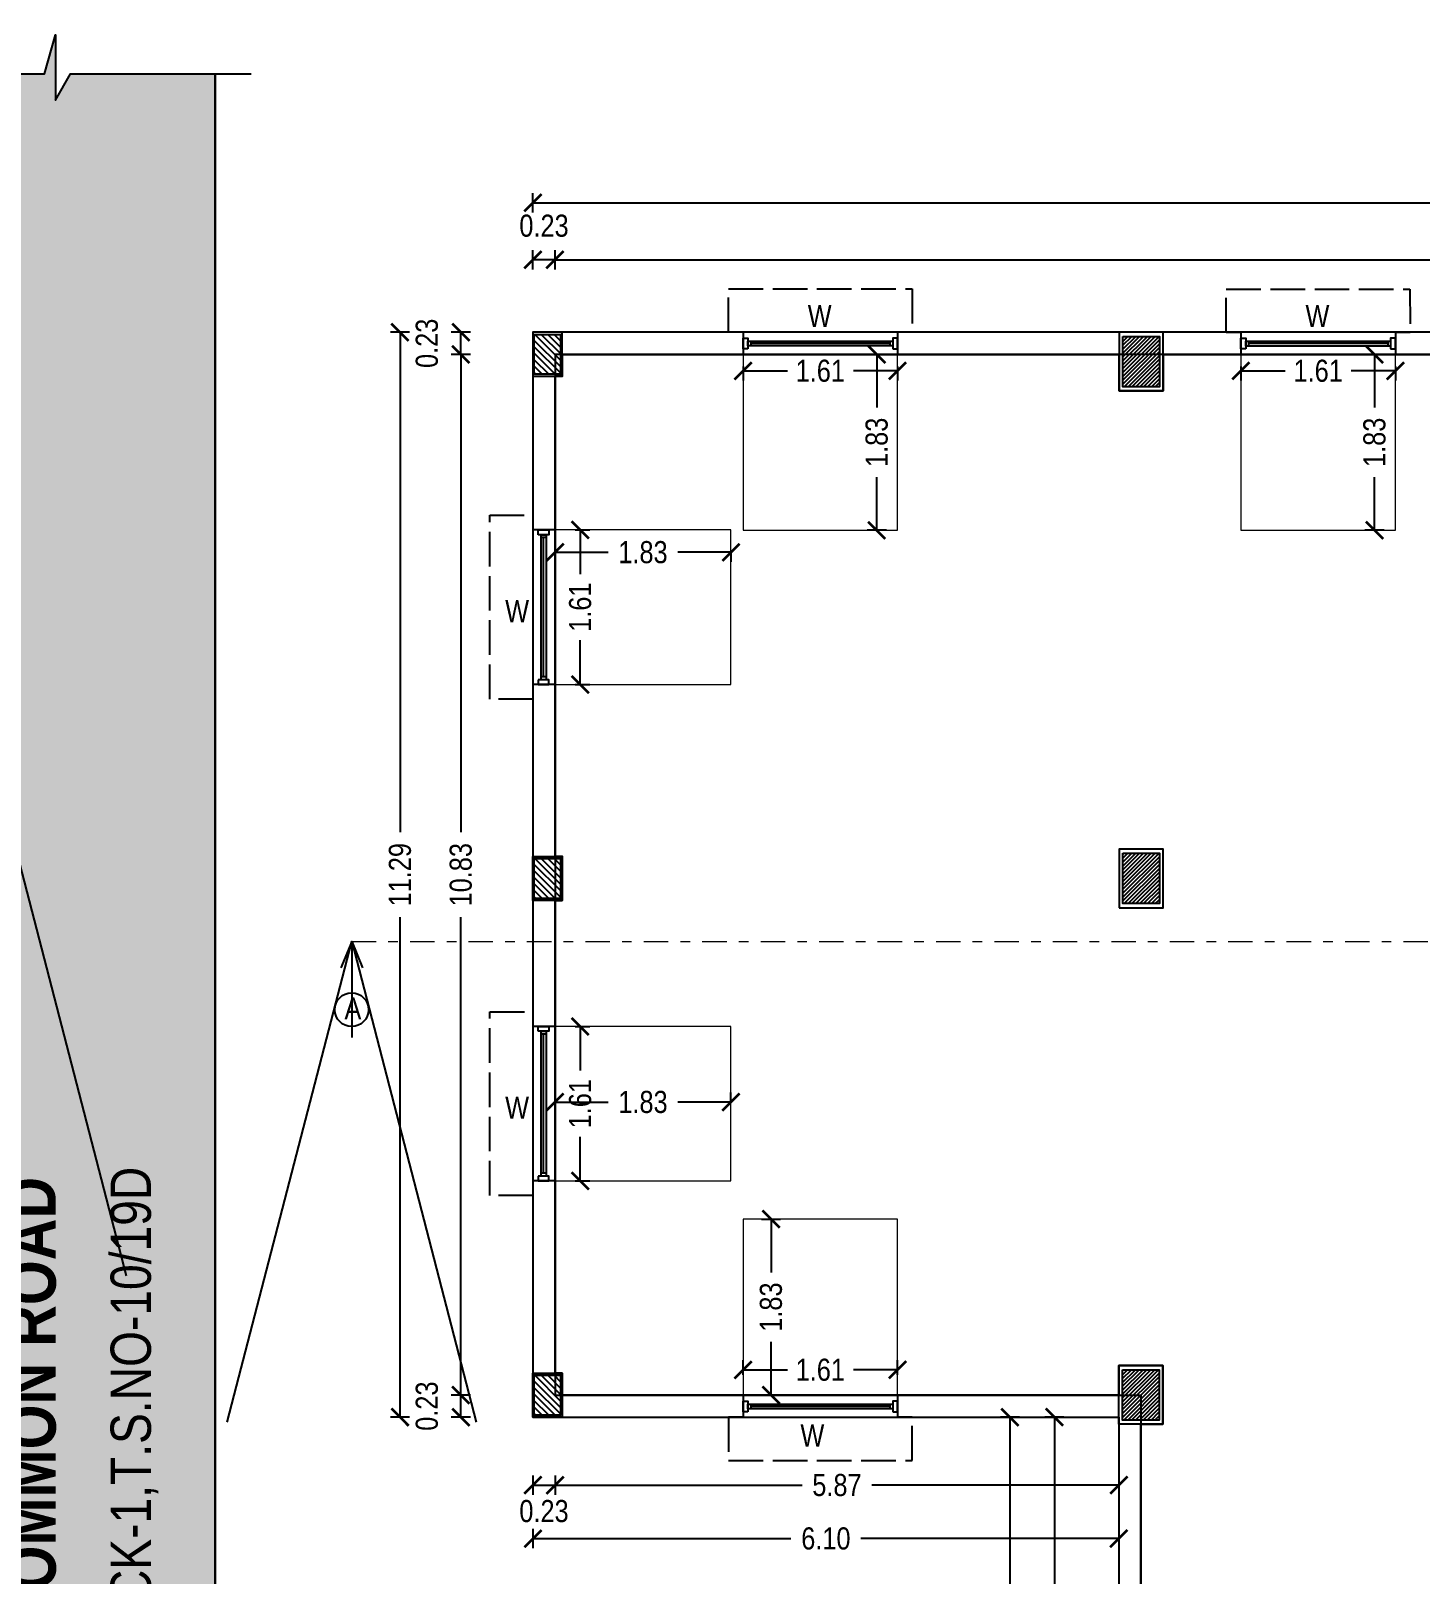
# Model space of a CAD drawing. Header units: metres. Extents: x 144 to 1259, y -1474 to -210.
# Drawn here: x 1160.82 to 1175.28, y -1171.69 to -1155.64 of the extents above; entities that cross this region are included whole.
import ezdxf

# ---------------------------------------------------------------- set-up
doc = ezdxf.new("R2010")
doc.units = ezdxf.units.M
doc.linetypes.add('ACAD_ISO02W100', pattern=[15, 12, -3])
doc.linetypes.add('DASHDOT', pattern=[25.4, 12.7, -6.35, 0, -6.35])
for name, color, linetype in [('BLK_1_FLR_1_AC_ROOM', 2, 'Continuous'), ('BLK_1_FLR_1_BLT_UP_AREA', 1, 'Continuous'), ('BLK_1_FLR_1_CARPET_AREA', 10, 'Continuous')]:
    doc.layers.add(name, color=color, linetype=linetype)
for name, color, linetype, lineweight in [('BLK_1_FLR_1_ACROOM_1_LIGHT_VENTILATION_10', 232, 'Continuous', 0), ('BLK_1_FLR_1_ACROOM_1_LIGHT_VENTILATION_6', 232, 'Continuous', 0), ('BLK_1_FLR_1_ACROOM_1_LIGHT_VENTILATION_7', 232, 'Continuous', 0), ('BLK_1_FLR_1_ACROOM_1_LIGHT_VENTILATION_8', 232, 'Continuous', 0), ('BLK_1_FLR_1_ACROOM_1_LIGHT_VENTILATION_9', 232, 'Continuous', 0)]:
    doc.layers.add(name, color=color, linetype=linetype, lineweight=lineweight)
doc.styles.add('R1', font='swisscb.ttf')
doc.styles.add('STYLE1', font='swissck.ttf', dxfattribs={"height": 0.23})
doc.dimstyles.get("Standard").update_dxf_attribs({"dimtxt": 0.23, "dimasz": 0.18, "dimexe": 0.1, "dimexo": 0, "dimgap": 0.09, "dimtad": 0, "dimzin": 0, "dimdsep": 46, "dimtxsty": 'STYLE1', "dimblk": 'ARCHTICK', "dimcen": 0.09, "dimadec": 0, "dimazin": 0, "dimtfac": 1, "dimtofl": 0, "dimtmove": 2, "dimatfit": 3, "dimfxl": 0, "dimtolj": 1, "dimtzin": 0, "dimarcsym": 0})

# ---------------------------------------------------------------- blocks, each defined once
blk = doc.blocks.new('_ArchTick')
at = {"color": 0, "const_width": 0.15}
blk.add_lwpolyline([(-0.5, -0.5), (0.5, 0.5)], dxfattribs=at)
blk = doc.blocks.new('*D147')
at = {"color": 0, "lineweight": -2}
for p, q in [((1165.397, -1169.83), (1165.197, -1169.83)), ((1165.297, -1170.06), (1165.297, -1169.83)), ((1165.397, -1170.06), (1165.197, -1170.06))]:
    blk.add_line(p, q, dxfattribs=at)
at = {"layer": 'Defpoints', "color": 0}
for p in [(1165.297, -1169.83), (1166.473, -1169.83), (1166.243, -1170.06)]:
    blk.add_point(p, dxfattribs=at)
at = {"color": 0, "lineweight": -2, "xscale": 0.18, "yscale": 0.18, "zscale": 0.18}
for p, rotation in [((1165.297, -1169.83), 90), ((1165.297, -1170.06), 270)]:
    blk.add_blockref('_ArchTick', p, dxfattribs=dict(at, rotation=rotation))
at = {"color": 0, "insert": (1164.944, -1169.945), "char_height": 0.23, "attachment_point": 5, "rotation": 90, "style": 'STYLE1'}
blk.add_mtext('\\A1;0.23', dxfattribs=at)
blk = doc.blocks.new('*D148')
at = {"color": 0, "lineweight": -2}
for p, q in [((1165.397, -1159.004), (1165.197, -1159.004)), ((1165.297, -1159.004), (1165.297, -1163.974)), ((1165.297, -1169.83), (1165.297, -1164.86)), ((1165.397, -1169.83), (1165.197, -1169.83))]:
    blk.add_line(p, q, dxfattribs=at)
at = {"layer": 'Defpoints', "color": 0}
for p in [(1165.297, -1159.004), (1166.473, -1159.004), (1166.473, -1169.83)]:
    blk.add_point(p, dxfattribs=at)
at = {"color": 0, "lineweight": -2, "xscale": 0.18, "yscale": 0.18, "zscale": 0.18}
for p, rotation in [((1165.297, -1159.004), 90), ((1165.297, -1169.83), 270)]:
    blk.add_blockref('_ArchTick', p, dxfattribs=dict(at, rotation=rotation))
at = {"color": 0, "insert": (1165.297, -1164.417), "char_height": 0.23, "attachment_point": 5, "rotation": 90, "style": 'STYLE1'}
blk.add_mtext('\\A1;10.83', dxfattribs=at)
blk = doc.blocks.new('*D149')
at = {"color": 0, "lineweight": -2}
for p, q in [((1165.397, -1158.774), (1165.197, -1158.774)), ((1165.297, -1159.004), (1165.297, -1158.774)), ((1165.397, -1159.004), (1165.197, -1159.004))]:
    blk.add_line(p, q, dxfattribs=at)
at = {"layer": 'Defpoints', "color": 0}
for p in [(1165.297, -1158.774), (1166.243, -1158.774), (1166.473, -1159.004)]:
    blk.add_point(p, dxfattribs=at)
at = {"color": 0, "lineweight": -2, "xscale": 0.18, "yscale": 0.18, "zscale": 0.18}
for p, rotation in [((1165.297, -1158.774), 90), ((1165.297, -1159.004), 270)]:
    blk.add_blockref('_ArchTick', p, dxfattribs=dict(at, rotation=rotation))
at = {"color": 0, "insert": (1164.944, -1158.889), "char_height": 0.23, "attachment_point": 5, "rotation": 90, "style": 'STYLE1'}
blk.add_mtext('\\A1;0.23', dxfattribs=at)
blk = doc.blocks.new('*D150')
at = {"color": 0, "lineweight": -2}
for p, q in [((1166.047, -1170.667), (1166.047, -1170.867)), ((1166.047, -1170.767), (1166.277, -1170.767)), ((1166.277, -1170.667), (1166.277, -1170.867))]:
    blk.add_line(p, q, dxfattribs=at)
at = {"layer": 'Defpoints', "color": 0}
for p in [(1166.277, -1170.096), (1166.047, -1170.326), (1166.277, -1170.767)]:
    blk.add_point(p, dxfattribs=at)
at = {"color": 0, "lineweight": -2, "xscale": 0.18, "yscale": 0.18, "zscale": 0.18, "rotation": 180}
blk.add_blockref('_ArchTick', (1166.047, -1170.767), dxfattribs=at)
at = {"color": 0, "lineweight": -2, "xscale": 0.18, "yscale": 0.18, "zscale": 0.18}
blk.add_blockref('_ArchTick', (1166.277, -1170.767), dxfattribs=at)
at = {"color": 0, "insert": (1166.162, -1171.038), "char_height": 0.23, "attachment_point": 5, "style": 'STYLE1'}
blk.add_mtext('\\A1;0.23', dxfattribs=at)
blk = doc.blocks.new('*D151')
at = {"color": 0, "lineweight": -2}
for p, q in [((1166.277, -1170.667), (1166.277, -1170.867)), ((1166.277, -1170.767), (1168.848, -1170.767)), ((1172.143, -1170.767), (1169.572, -1170.767)), ((1172.143, -1170.667), (1172.143, -1170.867))]:
    blk.add_line(p, q, dxfattribs=at)
at = {"layer": 'Defpoints', "color": 0}
for p in [(1166.277, -1170.096), (1172.143, -1170.326), (1172.143, -1170.767)]:
    blk.add_point(p, dxfattribs=at)
at = {"color": 0, "lineweight": -2, "xscale": 0.18, "yscale": 0.18, "zscale": 0.18, "rotation": 180}
blk.add_blockref('_ArchTick', (1166.277, -1170.767), dxfattribs=at)
at = {"color": 0, "lineweight": -2, "xscale": 0.18, "yscale": 0.18, "zscale": 0.18}
blk.add_blockref('_ArchTick', (1172.143, -1170.767), dxfattribs=at)
at = {"color": 0, "insert": (1169.21, -1170.767), "char_height": 0.23, "attachment_point": 5, "style": 'STYLE1'}
blk.add_mtext('\\A1;5.87', dxfattribs=at)
blk = doc.blocks.new('*D152')
at = {"color": 0, "lineweight": -2}
for p, q in [((1166.047, -1171.223), (1166.047, -1171.423)), ((1172.143, -1171.223), (1172.143, -1171.423)), ((1166.047, -1171.323), (1168.731, -1171.323)), ((1172.143, -1171.323), (1169.46, -1171.323))]:
    blk.add_line(p, q, dxfattribs=at)
at = {"layer": 'Defpoints', "color": 0}
for p in [(1166.047, -1170.326), (1172.143, -1170.326), (1172.143, -1171.323)]:
    blk.add_point(p, dxfattribs=at)
at = {"color": 0, "lineweight": -2, "xscale": 0.18, "yscale": 0.18, "zscale": 0.18, "rotation": 180}
blk.add_blockref('_ArchTick', (1166.047, -1171.323), dxfattribs=at)
at = {"color": 0, "lineweight": -2, "xscale": 0.18, "yscale": 0.18, "zscale": 0.18}
blk.add_blockref('_ArchTick', (1172.143, -1171.323), dxfattribs=at)
at = {"color": 0, "insert": (1169.095, -1171.323), "char_height": 0.23, "attachment_point": 5, "style": 'STYLE1'}
blk.add_mtext('\\A1;6.10', dxfattribs=at)
blk = doc.blocks.new('*D168')
at = {"color": 0, "lineweight": -2}
for p, q in [((1166.047, -1158.12), (1166.047, -1157.92)), ((1166.277, -1158.12), (1166.277, -1157.92)), ((1166.277, -1158.02), (1166.047, -1158.02))]:
    blk.add_line(p, q, dxfattribs=at)
at = {"layer": 'Defpoints', "color": 0}
for p in [(1166.047, -1158.02), (1166.047, -1158.774), (1166.277, -1159.004)]:
    blk.add_point(p, dxfattribs=at)
at = {"color": 0, "lineweight": -2, "xscale": 0.18, "yscale": 0.18, "zscale": 0.18, "rotation": 180}
blk.add_blockref('_ArchTick', (1166.047, -1158.02), dxfattribs=at)
at = {"color": 0, "lineweight": -2, "xscale": 0.18, "yscale": 0.18, "zscale": 0.18}
blk.add_blockref('_ArchTick', (1166.277, -1158.02), dxfattribs=at)
at = {"color": 0, "insert": (1166.162, -1157.667), "char_height": 0.23, "attachment_point": 5, "style": 'STYLE1'}
blk.add_mtext('\\A1;0.23', dxfattribs=at)
blk = doc.blocks.new('*D174')
at = {"color": 0, "lineweight": -2}
for p, q in [((1171.572, -1170.06), (1171.372, -1170.06)), ((1171.472, -1170.06), (1171.472, -1175.634)), ((1171.472, -1182.094), (1171.472, -1176.52)), ((1171.572, -1182.094), (1171.372, -1182.094))]:
    blk.add_line(p, q, dxfattribs=at)
at = {"layer": 'Defpoints', "color": 0}
for p in [(1171.472, -1170.06), (1172.62, -1170.06), (1172.609, -1182.094)]:
    blk.add_point(p, dxfattribs=at)
at = {"color": 0, "lineweight": -2, "xscale": 0.18, "yscale": 0.18, "zscale": 0.18}
for p, rotation in [((1171.472, -1170.06), 90), ((1171.472, -1182.094), 270)]:
    blk.add_blockref('_ArchTick', p, dxfattribs=dict(at, rotation=rotation))
at = {"color": 0, "insert": (1171.472, -1176.077), "char_height": 0.23, "attachment_point": 5, "rotation": 90, "style": 'STYLE1'}
blk.add_mtext('\\A1;12.03', dxfattribs=at)
blk = doc.blocks.new('*D159')
at = {"color": 0, "lineweight": -2}
for p, q in [((1171.11, -1170.06), (1170.91, -1170.06)), ((1171.01, -1170.06), (1171.01, -1175.749)), ((1171.01, -1182.324), (1171.01, -1176.635)), ((1171.11, -1182.324), (1170.91, -1182.324))]:
    blk.add_line(p, q, dxfattribs=at)
at = {"layer": 'Defpoints', "color": 0}
for p in [(1171.01, -1170.06), (1172.62, -1170.06), (1172.618, -1182.324)]:
    blk.add_point(p, dxfattribs=at)
at = {"color": 0, "lineweight": -2, "xscale": 0.18, "yscale": 0.18, "zscale": 0.18}
for p, rotation in [((1171.01, -1170.06), 90), ((1171.01, -1182.324), 270)]:
    blk.add_blockref('_ArchTick', p, dxfattribs=dict(at, rotation=rotation))
at = {"color": 0, "insert": (1171.01, -1176.192), "char_height": 0.23, "attachment_point": 5, "rotation": 90, "style": 'STYLE1'}
blk.add_mtext('\\A1;12.26', dxfattribs=at)
blk = doc.blocks.new('*D192')
at = {"color": 0, "lineweight": -2}
for p, q in [((1166.277, -1158.12), (1166.277, -1157.92)), ((1185.633, -1158.12), (1185.633, -1157.92)), ((1166.277, -1158.02), (1175.512, -1158.02)), ((1185.633, -1158.02), (1176.398, -1158.02))]:
    blk.add_line(p, q, dxfattribs=at)
at = {"layer": 'Defpoints', "color": 0}
for p in [(1185.633, -1158.02), (1166.277, -1159.004), (1185.633, -1159.004)]:
    blk.add_point(p, dxfattribs=at)
at = {"color": 0, "lineweight": -2, "xscale": 0.18, "yscale": 0.18, "zscale": 0.18, "rotation": 180}
blk.add_blockref('_ArchTick', (1166.277, -1158.02), dxfattribs=at)
at = {"color": 0, "lineweight": -2, "xscale": 0.18, "yscale": 0.18, "zscale": 0.18}
blk.add_blockref('_ArchTick', (1185.633, -1158.02), dxfattribs=at)
at = {"color": 0, "insert": (1175.955, -1158.02), "char_height": 0.23, "attachment_point": 5, "style": 'STYLE1'}
blk.add_mtext('\\A1;19.36', dxfattribs=at)
blk = doc.blocks.new('*D193')
at = {"color": 0, "lineweight": -2}
for p, q in [((1166.047, -1157.527), (1166.047, -1157.327)), ((1166.047, -1157.427), (1175.514, -1157.427)), ((1185.863, -1157.427), (1176.397, -1157.427)), ((1185.863, -1157.527), (1185.863, -1157.327))]:
    blk.add_line(p, q, dxfattribs=at)
at = {"layer": 'Defpoints', "color": 0}
for p in [(1166.047, -1157.427), (1166.047, -1158.774), (1185.863, -1158.774)]:
    blk.add_point(p, dxfattribs=at)
at = {"color": 0, "lineweight": -2, "xscale": 0.18, "yscale": 0.18, "zscale": 0.18, "rotation": 180}
blk.add_blockref('_ArchTick', (1166.047, -1157.427), dxfattribs=at)
at = {"color": 0, "lineweight": -2, "xscale": 0.18, "yscale": 0.18, "zscale": 0.18}
blk.add_blockref('_ArchTick', (1185.863, -1157.427), dxfattribs=at)
at = {"color": 0, "insert": (1175.955, -1157.427), "char_height": 0.23, "attachment_point": 5, "style": 'STYLE1'}
blk.add_mtext('\\A1;19.82', dxfattribs=at)
blk = doc.blocks.new('*D194')
at = {"color": 0, "lineweight": -2}
for p, q in [((1164.764, -1158.774), (1164.564, -1158.774)), ((1164.664, -1158.774), (1164.664, -1163.975)), ((1164.664, -1170.06), (1164.664, -1164.859)), ((1164.764, -1170.06), (1164.564, -1170.06))]:
    blk.add_line(p, q, dxfattribs=at)
at = {"layer": 'Defpoints', "color": 0}
for p in [(1166.047, -1158.774), (1164.664, -1170.06), (1166.047, -1170.06)]:
    blk.add_point(p, dxfattribs=at)
at = {"color": 0, "lineweight": -2, "xscale": 0.18, "yscale": 0.18, "zscale": 0.18}
for p, rotation in [((1164.664, -1158.774), 90), ((1164.664, -1170.06), 270)]:
    blk.add_blockref('_ArchTick', p, dxfattribs=dict(at, rotation=rotation))
at = {"color": 0, "insert": (1164.664, -1164.417), "char_height": 0.23, "attachment_point": 5, "rotation": 90, "style": 'STYLE1'}
blk.add_mtext('\\A1;11.29', dxfattribs=at)
blk = doc.blocks.new('*D227')
at = {"layer": 'BLK_1_FLR_1_ACROOM_1_LIGHT_VENTILATION_8', "color": 0, "lineweight": -2}
for p, q in [((1166.488, -1160.83), (1166.639, -1160.83)), ((1166.539, -1160.83), (1166.539, -1161.29)), ((1166.539, -1162.438), (1166.539, -1161.978)), ((1166.488, -1162.438), (1166.639, -1162.438))]:
    blk.add_line(p, q, dxfattribs=at)
at = {"layer": 'Defpoints', "color": 0}
for p in [(1166.488, -1160.83), (1166.539, -1160.83), (1166.488, -1162.438)]:
    blk.add_point(p, dxfattribs=at)
at = {"layer": 'BLK_1_FLR_1_ACROOM_1_LIGHT_VENTILATION_8', "color": 0, "lineweight": -2, "xscale": 0.18, "yscale": 0.18, "zscale": 0.18}
for p, rotation in [((1166.539, -1160.83), 90), ((1166.539, -1162.438), 270)]:
    blk.add_blockref('_ArchTick', p, dxfattribs=dict(at, rotation=rotation))
at = {"layer": 'BLK_1_FLR_1_ACROOM_1_LIGHT_VENTILATION_8', "color": 0, "insert": (1166.539, -1161.634), "char_height": 0.23, "attachment_point": 5, "rotation": 90, "style": 'STYLE1'}
blk.add_mtext('\\A1;1.61', dxfattribs=at)
blk = doc.blocks.new('*D239')
at = {"layer": 'BLK_1_FLR_1_ACROOM_1_LIGHT_VENTILATION_6', "color": 0, "lineweight": -2}
for p, q in [((1168.233, -1169.619), (1168.233, -1169.468)), ((1169.841, -1169.619), (1169.841, -1169.468)), ((1168.233, -1169.568), (1168.694, -1169.568)), ((1169.841, -1169.568), (1169.381, -1169.568))]:
    blk.add_line(p, q, dxfattribs=at)
at = {"layer": 'Defpoints', "color": 0}
for p in [(1168.233, -1169.568), (1168.233, -1169.619), (1169.841, -1169.619)]:
    blk.add_point(p, dxfattribs=at)
at = {"layer": 'BLK_1_FLR_1_ACROOM_1_LIGHT_VENTILATION_6', "color": 0, "lineweight": -2, "xscale": 0.18, "yscale": 0.18, "zscale": 0.18, "rotation": 180}
blk.add_blockref('_ArchTick', (1168.233, -1169.568), dxfattribs=at)
at = {"layer": 'BLK_1_FLR_1_ACROOM_1_LIGHT_VENTILATION_6', "color": 0, "lineweight": -2, "xscale": 0.18, "yscale": 0.18, "zscale": 0.18}
blk.add_blockref('_ArchTick', (1169.841, -1169.568), dxfattribs=at)
at = {"layer": 'BLK_1_FLR_1_ACROOM_1_LIGHT_VENTILATION_6', "color": 0, "insert": (1169.037, -1169.568), "char_height": 0.23, "attachment_point": 5, "style": 'STYLE1'}
blk.add_mtext('\\A1;1.61', dxfattribs=at)
blk = doc.blocks.new('*D240')
at = {"layer": 'BLK_1_FLR_1_ACROOM_1_LIGHT_VENTILATION_6', "color": 0, "lineweight": -2}
for p, q in [((1168.424, -1168), (1168.624, -1168)), ((1168.524, -1168), (1168.524, -1168.554)), ((1168.524, -1169.83), (1168.524, -1169.276)), ((1168.424, -1169.83), (1168.624, -1169.83))]:
    blk.add_line(p, q, dxfattribs=at)
at = {"layer": 'Defpoints', "color": 0}
for p in [(1168.358, -1168), (1168.524, -1168), (1168.358, -1169.83)]:
    blk.add_point(p, dxfattribs=at)
at = {"layer": 'BLK_1_FLR_1_ACROOM_1_LIGHT_VENTILATION_6', "color": 0, "lineweight": -2, "xscale": 0.18, "yscale": 0.18, "zscale": 0.18}
for p, rotation in [((1168.524, -1168), 90), ((1168.524, -1169.83), 270)]:
    blk.add_blockref('_ArchTick', p, dxfattribs=dict(at, rotation=rotation))
at = {"layer": 'BLK_1_FLR_1_ACROOM_1_LIGHT_VENTILATION_6', "color": 0, "insert": (1168.524, -1168.915), "char_height": 0.23, "attachment_point": 5, "rotation": 90, "style": 'STYLE1'}
blk.add_mtext('\\A1;1.83', dxfattribs=at)
blk = doc.blocks.new('*D241')
at = {"layer": 'BLK_1_FLR_1_ACROOM_1_LIGHT_VENTILATION_7', "color": 0, "lineweight": -2}
for p, q in [((1166.488, -1165.995), (1166.639, -1165.995)), ((1166.539, -1165.995), (1166.539, -1166.455)), ((1166.539, -1167.603), (1166.539, -1167.142)), ((1166.488, -1167.603), (1166.639, -1167.603))]:
    blk.add_line(p, q, dxfattribs=at)
at = {"layer": 'Defpoints', "color": 0}
for p in [(1166.488, -1165.995), (1166.539, -1165.995), (1166.488, -1167.603)]:
    blk.add_point(p, dxfattribs=at)
at = {"layer": 'BLK_1_FLR_1_ACROOM_1_LIGHT_VENTILATION_7', "color": 0, "lineweight": -2, "xscale": 0.18, "yscale": 0.18, "zscale": 0.18}
for p, rotation in [((1166.539, -1165.995), 90), ((1166.539, -1167.603), 270)]:
    blk.add_blockref('_ArchTick', p, dxfattribs=dict(at, rotation=rotation))
at = {"layer": 'BLK_1_FLR_1_ACROOM_1_LIGHT_VENTILATION_7', "color": 0, "insert": (1166.539, -1166.799), "char_height": 0.23, "attachment_point": 5, "rotation": 90, "style": 'STYLE1'}
blk.add_mtext('\\A1;1.61', dxfattribs=at)
blk = doc.blocks.new('*D242')
at = {"layer": 'BLK_1_FLR_1_ACROOM_1_LIGHT_VENTILATION_7', "color": 0, "lineweight": -2}
for p, q in [((1166.277, -1166.789), (1166.277, -1166.682)), ((1166.277, -1166.782), (1166.831, -1166.782)), ((1168.107, -1166.782), (1167.553, -1166.782)), ((1168.107, -1166.789), (1168.107, -1166.682))]:
    blk.add_line(p, q, dxfattribs=at)
at = {"layer": 'Defpoints', "color": 0}
for p in [(1166.277, -1166.789), (1168.107, -1166.782), (1168.107, -1166.789)]:
    blk.add_point(p, dxfattribs=at)
at = {"layer": 'BLK_1_FLR_1_ACROOM_1_LIGHT_VENTILATION_7', "color": 0, "lineweight": -2, "xscale": 0.18, "yscale": 0.18, "zscale": 0.18, "rotation": 180}
blk.add_blockref('_ArchTick', (1166.277, -1166.782), dxfattribs=at)
at = {"layer": 'BLK_1_FLR_1_ACROOM_1_LIGHT_VENTILATION_7', "color": 0, "lineweight": -2, "xscale": 0.18, "yscale": 0.18, "zscale": 0.18}
blk.add_blockref('_ArchTick', (1168.107, -1166.782), dxfattribs=at)
at = {"layer": 'BLK_1_FLR_1_ACROOM_1_LIGHT_VENTILATION_7', "color": 0, "insert": (1167.192, -1166.782), "char_height": 0.23, "attachment_point": 5, "style": 'STYLE1'}
blk.add_mtext('\\A1;1.83', dxfattribs=at)
blk = doc.blocks.new('*D243')
at = {"layer": 'BLK_1_FLR_1_ACROOM_1_LIGHT_VENTILATION_8', "color": 0, "lineweight": -2}
for p, q in [((1166.277, -1161.058), (1166.277, -1161.163)), ((1166.277, -1161.063), (1166.831, -1161.063)), ((1168.107, -1161.063), (1167.553, -1161.063)), ((1168.107, -1161.058), (1168.107, -1161.163))]:
    blk.add_line(p, q, dxfattribs=at)
at = {"layer": 'Defpoints', "color": 0}
for p in [(1166.277, -1161.058), (1168.107, -1161.058), (1168.107, -1161.063)]:
    blk.add_point(p, dxfattribs=at)
at = {"layer": 'BLK_1_FLR_1_ACROOM_1_LIGHT_VENTILATION_8', "color": 0, "lineweight": -2, "xscale": 0.18, "yscale": 0.18, "zscale": 0.18, "rotation": 180}
blk.add_blockref('_ArchTick', (1166.277, -1161.063), dxfattribs=at)
at = {"layer": 'BLK_1_FLR_1_ACROOM_1_LIGHT_VENTILATION_8', "color": 0, "lineweight": -2, "xscale": 0.18, "yscale": 0.18, "zscale": 0.18}
blk.add_blockref('_ArchTick', (1168.107, -1161.063), dxfattribs=at)
at = {"layer": 'BLK_1_FLR_1_ACROOM_1_LIGHT_VENTILATION_8', "color": 0, "insert": (1167.192, -1161.063), "char_height": 0.23, "attachment_point": 5, "style": 'STYLE1'}
blk.add_mtext('\\A1;1.83', dxfattribs=at)
blk = doc.blocks.new('*D244')
at = {"layer": 'BLK_1_FLR_1_ACROOM_1_LIGHT_VENTILATION_9', "color": 0, "lineweight": -2}
for p, q in [((1168.233, -1159.13), (1168.233, -1159.276)), ((1168.233, -1159.176), (1168.694, -1159.176)), ((1169.841, -1159.176), (1169.381, -1159.176)), ((1169.841, -1159.13), (1169.841, -1159.276))]:
    blk.add_line(p, q, dxfattribs=at)
at = {"layer": 'Defpoints', "color": 0}
for p in [(1168.233, -1159.13), (1169.841, -1159.13), (1169.841, -1159.176)]:
    blk.add_point(p, dxfattribs=at)
at = {"layer": 'BLK_1_FLR_1_ACROOM_1_LIGHT_VENTILATION_9', "color": 0, "lineweight": -2, "xscale": 0.18, "yscale": 0.18, "zscale": 0.18, "rotation": 180}
blk.add_blockref('_ArchTick', (1168.233, -1159.176), dxfattribs=at)
at = {"layer": 'BLK_1_FLR_1_ACROOM_1_LIGHT_VENTILATION_9', "color": 0, "lineweight": -2, "xscale": 0.18, "yscale": 0.18, "zscale": 0.18}
blk.add_blockref('_ArchTick', (1169.841, -1159.176), dxfattribs=at)
at = {"layer": 'BLK_1_FLR_1_ACROOM_1_LIGHT_VENTILATION_9', "color": 0, "insert": (1169.037, -1159.176), "char_height": 0.23, "attachment_point": 5, "style": 'STYLE1'}
blk.add_mtext('\\A1;1.61', dxfattribs=at)
blk = doc.blocks.new('*D245')
at = {"layer": 'BLK_1_FLR_1_ACROOM_1_LIGHT_VENTILATION_9', "color": 0, "lineweight": -2}
for p, q in [((1169.724, -1159.004), (1169.524, -1159.004)), ((1169.624, -1159.004), (1169.624, -1159.558)), ((1169.624, -1160.834), (1169.624, -1160.28)), ((1169.724, -1160.834), (1169.524, -1160.834))]:
    blk.add_line(p, q, dxfattribs=at)
at = {"layer": 'Defpoints', "color": 0}
for p in [(1169.624, -1159.004), (1169.841, -1159.004), (1169.841, -1160.834)]:
    blk.add_point(p, dxfattribs=at)
at = {"layer": 'BLK_1_FLR_1_ACROOM_1_LIGHT_VENTILATION_9', "color": 0, "lineweight": -2, "xscale": 0.18, "yscale": 0.18, "zscale": 0.18}
for p, rotation in [((1169.624, -1159.004), 90), ((1169.624, -1160.834), 270)]:
    blk.add_blockref('_ArchTick', p, dxfattribs=dict(at, rotation=rotation))
at = {"layer": 'BLK_1_FLR_1_ACROOM_1_LIGHT_VENTILATION_9', "color": 0, "insert": (1169.624, -1159.919), "char_height": 0.23, "attachment_point": 5, "rotation": 90, "style": 'STYLE1'}
blk.add_mtext('\\A1;1.83', dxfattribs=at)
blk = doc.blocks.new('*D246')
at = {"layer": 'BLK_1_FLR_1_ACROOM_1_LIGHT_VENTILATION_10', "color": 0, "lineweight": -2}
for p, q in [((1173.413, -1159.13), (1173.413, -1159.276)), ((1173.413, -1159.176), (1173.873, -1159.176)), ((1175.021, -1159.176), (1174.561, -1159.176)), ((1175.021, -1159.13), (1175.021, -1159.276))]:
    blk.add_line(p, q, dxfattribs=at)
at = {"layer": 'Defpoints', "color": 0}
for p in [(1173.413, -1159.13), (1175.021, -1159.13), (1175.021, -1159.176)]:
    blk.add_point(p, dxfattribs=at)
at = {"layer": 'BLK_1_FLR_1_ACROOM_1_LIGHT_VENTILATION_10', "color": 0, "lineweight": -2, "xscale": 0.18, "yscale": 0.18, "zscale": 0.18, "rotation": 180}
blk.add_blockref('_ArchTick', (1173.413, -1159.176), dxfattribs=at)
at = {"layer": 'BLK_1_FLR_1_ACROOM_1_LIGHT_VENTILATION_10', "color": 0, "lineweight": -2, "xscale": 0.18, "yscale": 0.18, "zscale": 0.18}
blk.add_blockref('_ArchTick', (1175.021, -1159.176), dxfattribs=at)
at = {"layer": 'BLK_1_FLR_1_ACROOM_1_LIGHT_VENTILATION_10', "color": 0, "insert": (1174.217, -1159.176), "char_height": 0.23, "attachment_point": 5, "style": 'STYLE1'}
blk.add_mtext('\\A1;1.61', dxfattribs=at)
blk = doc.blocks.new('*D247')
at = {"layer": 'BLK_1_FLR_1_ACROOM_1_LIGHT_VENTILATION_10', "color": 0, "lineweight": -2}
for p, q in [((1174.903, -1159.004), (1174.703, -1159.004)), ((1174.803, -1159.004), (1174.803, -1159.558)), ((1174.803, -1160.834), (1174.803, -1160.28)), ((1174.903, -1160.834), (1174.703, -1160.834))]:
    blk.add_line(p, q, dxfattribs=at)
at = {"layer": 'Defpoints', "color": 0}
for p in [(1174.803, -1159.004), (1175.021, -1159.004), (1175.021, -1160.834)]:
    blk.add_point(p, dxfattribs=at)
at = {"layer": 'BLK_1_FLR_1_ACROOM_1_LIGHT_VENTILATION_10', "color": 0, "lineweight": -2, "xscale": 0.18, "yscale": 0.18, "zscale": 0.18}
for p, rotation in [((1174.803, -1159.004), 90), ((1174.803, -1160.834), 270)]:
    blk.add_blockref('_ArchTick', p, dxfattribs=dict(at, rotation=rotation))
at = {"layer": 'BLK_1_FLR_1_ACROOM_1_LIGHT_VENTILATION_10', "color": 0, "insert": (1174.803, -1159.919), "char_height": 0.23, "attachment_point": 5, "rotation": 90, "style": 'STYLE1'}
blk.add_mtext('\\A1;1.83', dxfattribs=at)

msp = doc.modelspace()

# ---------------------------------------------------------------- hatches: boundary and pattern name
h = msp.add_hatch(color=2)
h.paths.add_polyline_path([(1162.74, -1156.087), (1161.236, -1156.087), (1161.078, -1156.36), (1161.078, -1155.679), (1160.964, -1156.087), (1159.183, -1156.087), (1159.183, -1157.253), (1159.183, -1186.818), (1154.344, -1186.818), (1154.344, -1186.818), (1154.115, -1186.818), (1154.115, -1186.819), (1148.114, -1186.819), (1148.115, -1186.818), (1148.115, -1186.818), (1147.887, -1186.818), (1147.887, -1186.818), (1143.419, -1186.818), (1143.419, -1186.819), (1142.419, -1186.819), (1140.413, -1186.819), (1140.413, -1188.626), (1140.893, -1188.761), (1140.092, -1188.761), (1140.413, -1188.947), (1140.413, -1193.128), (1164.29, -1193.128), (1164.29, -1188.947), (1163.969, -1188.761), (1164.77, -1188.761), (1164.29, -1188.626), (1164.29, -1186.819), (1162.74, -1186.819)], flags=16)
h.paths.add_polyline_path([(918.388, -1473.853), (918.388, -909.568), (1218.388, -909.568), (1218.388, -1473.853)], flags=9)
h.paths.add_polyline_path([(918.406, -1469.533), (918.406, -912.39), (1218.406, -912.39), (1218.406, -1469.533)], flags=9)
msp.add_hatch(color=2).paths.add_polyline_path([(1140.413, -1193.128), (1140.413, -1188.947), (1140.092, -1188.761), (1140.893, -1188.761), (1140.413, -1188.626), (1140.413, -1186.819), (1159.183, -1186.818), (1159.183, -1156.087), (1160.964, -1156.087), (1161.078, -1155.679), (1161.078, -1156.36), (1161.236, -1156.087), (1162.74, -1156.087), (1162.74, -1186.819), (1164.29, -1186.819), (1164.29, -1188.626), (1164.77, -1188.761), (1163.969, -1188.761), (1164.29, -1188.947), (1164.29, -1193.128)])
at = {"ltscale": 30}
h = msp.add_hatch(dxfattribs=at)
h.set_pattern_fill('ANSI31', color=256, scale=0.381, angle=540, style=0)
h.set_pattern_definition([(315, (-56.14475, -1334.406775), (-0.0336759605, -0.0336759605), [])])
h.paths.add_polyline_path([(1166.061, -1159.21), (1166.333, -1159.21), (1166.335, -1158.796), (1166.061, -1158.796)])
h = msp.add_hatch(dxfattribs=at)
h.set_pattern_fill('ANSI31', color=256, scale=0.2286, style=0)
h.set_pattern_definition([(45, (-116.137334, -1058.6253), (-0.0202055763, 0.0202055763), [])])
h.paths.add_polyline_path([(1172.186, -1158.818), (1172.566, -1158.818), (1172.566, -1159.342), (1172.186, -1159.342)])
h = msp.add_hatch(dxfattribs=at)
h.set_pattern_fill('ANSI31', color=256, scale=0.2286, style=0)
h.set_pattern_definition([(45, (-116.137334, -1064.0014), (-0.0202055763, 0.0202055763), [])])
h.paths.add_polyline_path([(1172.186, -1164.194), (1172.566, -1164.194), (1172.566, -1164.718), (1172.186, -1164.718)])
h = msp.add_hatch(dxfattribs=at)
h.set_pattern_fill('ANSI31', color=256, scale=0.381, angle=540, style=0)
h.set_pattern_definition([(315, (-56.14475, -1339.859075), (-0.0336759605, -0.0336759605), [])])
h.paths.add_polyline_path([(1166.061, -1164.663), (1166.333, -1164.663), (1166.335, -1164.248), (1166.061, -1164.248)])
h = msp.add_hatch(dxfattribs=at)
h.set_pattern_fill('ANSI31', color=256, scale=0.381, angle=540, style=0)
h.set_pattern_definition([(315, (-56.14475, -1345.235297), (-0.0336759605, -0.0336759605), [])])
h.paths.add_polyline_path([(1166.061, -1170.039), (1166.333, -1170.039), (1166.335, -1169.624), (1166.061, -1169.624)])
h = msp.add_hatch(dxfattribs=at)
h.set_pattern_fill('ANSI31', color=256, scale=0.2286, style=0)
h.set_pattern_definition([(45, (-116.141334, -1069.3735), (-0.0202055763, 0.0202055763), [])])
h.paths.add_polyline_path([(1172.182, -1169.566), (1172.562, -1169.566), (1172.562, -1170.09), (1172.182, -1170.09)])

# ---------------------------------------------------------------- linework, layer by layer
for p, q in [((1160.964, -1156.087), (1161.078, -1155.679)), ((1161.078, -1155.679), (1161.078, -1156.36)), ((1158.901, -1156.087), (1160.964, -1156.087)), ((1161.078, -1156.36), (1161.236, -1156.087)), ((1161.236, -1156.087), (1163.114, -1156.087)), ((1164.161, -1165.112), (1164.048, -1165.384)), ((1164.161, -1165.112), (1164.274, -1165.384))]:
    msp.add_line(p, q)
at = {"linetype": 'Continuous', "lineweight": -3}
for p, q in [((1185.863, -1158.774), (1166.047, -1158.774)), ((1166.047, -1158.774), (1166.047, -1170.06)), ((1168.233, -1158.774), (1168.233, -1159.004)), ((1168.313, -1158.866), (1168.313, -1158.916)), ((1169.761, -1158.891), (1168.313, -1158.891)), ((1169.761, -1158.866), (1169.761, -1158.916)), ((1169.841, -1158.773), (1169.841, -1159.004)), ((1173.413, -1158.776), (1173.413, -1159.004)), ((1173.493, -1158.867), (1173.493, -1158.917)), ((1174.941, -1158.892), (1173.493, -1158.892)), ((1174.941, -1158.867), (1174.941, -1158.917)), ((1175.021, -1158.775), (1175.021, -1159.004)), ((1185.633, -1159.004), (1166.277, -1159.004)), ((1166.277, -1159.004), (1166.277, -1169.83)), ((1166.277, -1160.83), (1166.047, -1160.83)), ((1166.183, -1160.91), (1166.133, -1160.91)), ((1166.158, -1162.358), (1166.158, -1160.91)), ((1166.277, -1162.438), (1166.047, -1162.438)), ((1166.183, -1162.358), (1166.133, -1162.358)), ((1166.277, -1165.995), (1166.047, -1165.995)), ((1166.183, -1166.075), (1166.133, -1166.075)), ((1166.158, -1167.523), (1166.158, -1166.075)), ((1166.183, -1167.523), (1166.133, -1167.523)), ((1166.277, -1167.603), (1166.047, -1167.603)), ((1166.277, -1169.83), (1172.373, -1169.83)), ((1168.233, -1169.83), (1168.233, -1170.06)), ((1169.841, -1169.83), (1169.841, -1170.06)), ((1172.373, -1169.83), (1172.373, -1182.094)), ((1168.313, -1169.923), (1168.313, -1169.973)), ((1169.761, -1169.948), (1168.313, -1169.948)), ((1169.761, -1169.923), (1169.761, -1169.973)), ((1166.047, -1170.06), (1172.143, -1170.06)), ((1172.143, -1170.06), (1172.143, -1182.324))]:
    msp.add_line(p, q, dxfattribs=at)
at = {"linetype": 'DASHDOT', "lineweight": 18, "ltscale": 0.02}
msp.add_line((1164.161, -1165.112), (1187.692, -1165.112), dxfattribs=at)
msp.add_lwpolyline([(1140.413, -1193.128), (1140.413, -1188.947), (1140.092, -1188.761), (1140.893, -1188.761), (1140.413, -1188.626), (1140.413, -1186.819), (1159.183, -1186.818), (1159.183, -1156.087), (1160.964, -1156.087), (1161.078, -1155.679), (1161.078, -1156.36), (1161.236, -1156.087), (1162.74, -1156.087), (1162.74, -1186.819), (1164.29, -1186.819), (1164.29, -1188.626), (1164.77, -1188.761), (1163.969, -1188.761), (1164.29, -1188.947), (1164.29, -1193.128)], close=True)
at = {"ltscale": 10}
msp.add_lwpolyline([(1164.29, -1186.819), (1162.74, -1186.819), (1162.74, -1156.087)], dxfattribs=at)
at = {"linetype": 'ACAD_ISO02W100', "ltscale": 0.03}
for points in [[(1168.233, -1158.774), (1168.082, -1158.774), (1168.082, -1158.324), (1169.993, -1158.324), (1169.993, -1158.774), (1169.841, -1158.774)], [(1173.413, -1158.776), (1173.261, -1158.776), (1173.261, -1158.326), (1175.172, -1158.326), (1175.173, -1158.775), (1175.021, -1158.776)], [(1166.047, -1162.438), (1166.047, -1162.59), (1165.597, -1162.59), (1165.597, -1160.678), (1166.047, -1160.678), (1166.047, -1160.83)], [(1166.047, -1167.603), (1166.047, -1167.754), (1165.598, -1167.754), (1165.598, -1165.843), (1166.047, -1165.843), (1166.047, -1165.995)], [(1168.233, -1170.06), (1168.082, -1170.06), (1168.082, -1170.51), (1169.993, -1170.51), (1169.993, -1170.06), (1169.841, -1170.06)]]:
    msp.add_lwpolyline(points, dxfattribs=at)
at = {"ltscale": 30}
for points in [[(1166.047, -1159.231), (1166.352, -1159.231), (1166.352, -1158.774), (1166.047, -1158.774)], [(1166.061, -1159.21), (1166.061, -1158.796), (1166.335, -1158.796), (1166.333, -1159.21)], [(1172.147, -1159.384), (1172.604, -1159.384), (1172.604, -1158.774), (1172.147, -1158.774)], [(1172.186, -1158.818), (1172.566, -1158.818), (1172.566, -1159.342), (1172.186, -1159.342)], [(1166.047, -1164.226), (1166.352, -1164.226), (1166.352, -1164.684), (1166.047, -1164.684)], [(1172.147, -1164.76), (1172.604, -1164.76), (1172.604, -1164.15), (1172.147, -1164.15)], [(1172.186, -1164.194), (1172.566, -1164.194), (1172.566, -1164.718), (1172.186, -1164.718)], [(1166.061, -1164.663), (1166.061, -1164.248), (1166.335, -1164.248), (1166.333, -1164.663)], [(1172.143, -1169.522), (1172.6, -1169.522), (1172.6, -1170.132), (1172.143, -1170.132)], [(1166.047, -1169.603), (1166.352, -1169.603), (1166.352, -1170.06), (1166.047, -1170.06)], [(1166.061, -1170.039), (1166.061, -1169.624), (1166.335, -1169.624), (1166.333, -1170.039)], [(1172.182, -1169.566), (1172.562, -1169.566), (1172.562, -1170.09), (1172.182, -1170.09)]]:
    msp.add_lwpolyline(points, close=True, dxfattribs=at)
at = {"linetype": 'Continuous', "lineweight": -3}
for points in [[(1168.283, -1158.946), (1168.233, -1158.946), (1168.233, -1158.836), (1168.283, -1158.836)], [(1169.791, -1158.866), (1169.791, -1158.916), (1168.283, -1158.916), (1168.283, -1158.866)], [(1169.791, -1158.946), (1169.841, -1158.946), (1169.841, -1158.836), (1169.791, -1158.836)], [(1173.463, -1158.947), (1173.413, -1158.947), (1173.413, -1158.837), (1173.463, -1158.837)], [(1174.971, -1158.867), (1174.971, -1158.917), (1173.463, -1158.917), (1173.463, -1158.867)], [(1174.971, -1158.947), (1175.021, -1158.947), (1175.021, -1158.837), (1174.971, -1158.837)], [(1166.103, -1160.88), (1166.103, -1160.83), (1166.213, -1160.83), (1166.213, -1160.88)], [(1166.183, -1162.388), (1166.133, -1162.388), (1166.133, -1160.88), (1166.183, -1160.88)], [(1166.103, -1162.388), (1166.103, -1162.438), (1166.213, -1162.438), (1166.213, -1162.388)], [(1166.103, -1166.045), (1166.103, -1165.995), (1166.213, -1165.995), (1166.213, -1166.045)], [(1166.183, -1167.553), (1166.133, -1167.553), (1166.133, -1166.045), (1166.183, -1166.045)], [(1166.103, -1167.553), (1166.103, -1167.603), (1166.213, -1167.603), (1166.213, -1167.553)], [(1168.283, -1170.003), (1168.233, -1170.003), (1168.233, -1169.893), (1168.283, -1169.893)], [(1169.791, -1169.923), (1169.791, -1169.973), (1168.283, -1169.973), (1168.283, -1169.923)], [(1169.791, -1170.003), (1169.841, -1170.003), (1169.841, -1169.893), (1169.791, -1169.893)]]:
    msp.add_lwpolyline(points, close=True, dxfattribs=at)
msp.add_circle((1164.161, -1165.821), 0.176)
at = {"layer": 'BLK_1_FLR_1_AC_ROOM', "color": 2, "lineweight": 30}
msp.add_lwpolyline([(1176.643, -1159.004), (1172.604, -1159.004), (1172.604, -1159.384), (1172.147, -1159.384), (1172.147, -1159.004), (1166.352, -1159.004), (1166.352, -1159.231), (1166.277, -1159.231), (1166.277, -1164.226), (1166.352, -1164.226), (1166.352, -1164.684), (1166.277, -1164.684), (1166.277, -1169.603), (1166.352, -1169.603), (1166.352, -1169.83), (1172.143, -1169.83), (1172.143, -1169.522), (1172.6, -1169.522), (1172.6, -1170.132), (1172.373, -1170.132), (1172.373, -1176.203)], dxfattribs=at)
at = {"layer": 'BLK_1_FLR_1_ACROOM_1_LIGHT_VENTILATION_10'}
msp.add_lwpolyline([(1175.021, -1160.834), (1175.021, -1159.004), (1173.413, -1159.004), (1173.413, -1160.834)], close=True, dxfattribs=at)
at = {"layer": 'BLK_1_FLR_1_ACROOM_1_LIGHT_VENTILATION_6'}
msp.add_lwpolyline([(1169.841, -1169.83), (1169.841, -1168), (1168.233, -1168), (1168.233, -1169.83)], close=True, dxfattribs=at)
at = {"layer": 'BLK_1_FLR_1_ACROOM_1_LIGHT_VENTILATION_7'}
msp.add_lwpolyline([(1166.277, -1167.603), (1168.107, -1167.603), (1168.107, -1165.995), (1166.277, -1165.995)], close=True, dxfattribs=at)
at = {"layer": 'BLK_1_FLR_1_ACROOM_1_LIGHT_VENTILATION_8'}
msp.add_lwpolyline([(1166.277, -1162.438), (1168.107, -1162.438), (1168.107, -1160.83), (1166.277, -1160.83)], close=True, dxfattribs=at)
at = {"layer": 'BLK_1_FLR_1_ACROOM_1_LIGHT_VENTILATION_9'}
msp.add_lwpolyline([(1169.841, -1160.834), (1169.841, -1159.004), (1168.233, -1159.004), (1168.233, -1160.834)], close=True, dxfattribs=at)
at = {"layer": 'BLK_1_FLR_1_BLT_UP_AREA', "color": 18}
msp.add_lwpolyline([(1185.863, -1182.324), (1185.863, -1158.774), (1166.047, -1158.774), (1166.047, -1170.06), (1172.143, -1170.06), (1172.143, -1182.324)], close=True, dxfattribs=at)
at = {"layer": 'BLK_1_FLR_1_CARPET_AREA', "color": 18, "lineweight": 30}
msp.add_lwpolyline([(1176.643, -1159.004), (1172.604, -1159.004), (1172.604, -1159.384), (1172.147, -1159.384), (1172.147, -1159.004), (1166.352, -1159.004), (1166.352, -1159.231), (1166.277, -1159.231), (1166.277, -1164.226), (1166.352, -1164.226), (1166.352, -1164.684), (1166.277, -1164.684), (1166.277, -1169.603), (1166.352, -1169.603), (1166.352, -1169.83), (1172.143, -1169.83), (1172.143, -1169.522), (1172.6, -1169.522), (1172.6, -1170.132), (1172.373, -1170.132), (1172.373, -1176.203)], dxfattribs=at)

# ---------------------------------------------------------------- texts
at = {"style": 'STYLE1'}
for s, p in [('W', (1168.906, -1158.719)), ('W', (1174.085, -1158.72)), ('W', (1165.758, -1161.79)), ('A', (1164.086, -1165.922)), ('W', (1165.758, -1166.955)), ('W', (1168.83, -1170.365))]:
    msp.add_text(s, height=0.23, dxfattribs=at).set_placement(p)
at = {"style": 'R1'}
msp.add_text('9.14m WIDE COMMON ROAD', height=0.52401, rotation=90, dxfattribs=at).set_placement((1161.082, -1175.898))
at = {"linetype": 'ACAD_ISO02W100', "ltscale": 0.03, "style": 'STYLE1'}
msp.add_text('WARD-B,BLOCK-1,T.S.NO-10/19D', height=0.41935, rotation=90, dxfattribs=at).set_placement((1162.072, -1175.035))

# ---------------------------------------------------------------- dimensions: what is measured, and where the dimension line sits
for base, p1, p2, picture, middle in [((1166.047, -1157.427), (1185.863, -1158.774), (1166.047, -1158.774), '*D193', (1175.955, -1157.427)), ((1166.047, -1158.02), (1166.277, -1159.004), (1166.047, -1158.774), '*D168', (1166.162, -1157.667)), ((1185.633, -1158.02), (1166.277, -1159.004), (1185.633, -1159.004), '*D192', (1175.955, -1158.02)), ((1172.143, -1170.767), (1166.277, -1170.096), (1172.143, -1170.326), '*D151', (1169.21, -1170.767)), ((1172.143, -1171.323), (1166.047, -1170.326), (1172.143, -1170.326), '*D152', (1169.095, -1171.323))]:
    dim = msp.add_linear_dim(base=base, p1=p1, p2=p2, dimstyle='Standard')
    dim.commit()
    dim.dimension.update_dxf_attribs({"geometry": picture, "text_midpoint": middle})
for base, p1, p2, angle, picture, middle in [((1165.297, -1158.774), (1166.473, -1159.004), (1166.243, -1158.774), 270, '*D149', (1164.944, -1158.889)), ((1164.664, -1170.06), (1166.047, -1158.774), (1166.047, -1170.06), 270, '*D194', (1164.664, -1164.417)), ((1165.297, -1159.004), (1166.473, -1169.83), (1166.473, -1159.004), 270, '*D148', (1165.297, -1164.417)), ((1165.297, -1169.83), (1166.243, -1170.06), (1166.473, -1169.83), 270, '*D147', (1164.944, -1169.945)), ((1171.01, -1170.06), (1172.618, -1182.324), (1172.62, -1170.06), 90, '*D159', (1171.01, -1176.192)), ((1171.472, -1170.06), (1172.609, -1182.094), (1172.62, -1170.06), 90, '*D174', (1171.472, -1176.077))]:
    dim = msp.add_linear_dim(base=base, p1=p1, p2=p2, angle=angle, dimstyle='Standard')
    dim.commit()
    dim.dimension.update_dxf_attribs({"geometry": picture, "text_midpoint": middle})
dim = msp.add_linear_dim(base=(1166.277, -1170.767), p1=(1166.047, -1170.326), p2=(1166.277, -1170.096), dimstyle='Standard')
dim.commit()
dim.dimension.update_dxf_attribs({"geometry": '*D150', "text_midpoint": (1166.162, -1171.038), "dimtype": 160})
at = {"layer": 'BLK_1_FLR_1_ACROOM_1_LIGHT_VENTILATION_10'}
dim = msp.add_linear_dim(base=(1174.803, -1159.004), p1=(1175.021, -1160.834), p2=(1175.021, -1159.004), angle=90, dimstyle='Standard', dxfattribs=at)
dim.commit()
dim.dimension.update_dxf_attribs({"geometry": '*D247', "text_midpoint": (1174.803, -1159.919)})
dim = msp.add_linear_dim(base=(1175.021, -1159.176), p1=(1173.413, -1159.13), p2=(1175.021, -1159.13), dimstyle='Standard', dxfattribs=at)
dim.commit()
dim.dimension.update_dxf_attribs({"geometry": '*D246', "text_midpoint": (1174.217, -1159.176)})
at = {"layer": 'BLK_1_FLR_1_ACROOM_1_LIGHT_VENTILATION_6'}
for base, p1, p2, angle, picture, middle in [((1168.524, -1168), (1168.358, -1169.83), (1168.358, -1168), 90, '*D240', (1168.524, -1168.915)), ((1168.233, -1169.568), (1169.841, -1169.619), (1168.233, -1169.619), 180, '*D239', (1169.037, -1169.568))]:
    dim = msp.add_linear_dim(base=base, p1=p1, p2=p2, angle=angle, dimstyle='Standard', dxfattribs=at)
    dim.commit()
    dim.dimension.update_dxf_attribs({"geometry": picture, "text_midpoint": middle})
at = {"layer": 'BLK_1_FLR_1_ACROOM_1_LIGHT_VENTILATION_7'}
dim = msp.add_linear_dim(base=(1166.539, -1165.995), p1=(1166.488, -1167.603), p2=(1166.488, -1165.995), angle=90, dimstyle='Standard', dxfattribs=at)
dim.commit()
dim.dimension.update_dxf_attribs({"geometry": '*D241', "text_midpoint": (1166.539, -1166.799)})
dim = msp.add_linear_dim(base=(1168.107, -1166.782), p1=(1166.277, -1166.789), p2=(1168.107, -1166.789), dimstyle='Standard', dxfattribs=at)
dim.commit()
dim.dimension.update_dxf_attribs({"geometry": '*D242', "text_midpoint": (1167.192, -1166.782)})
at = {"layer": 'BLK_1_FLR_1_ACROOM_1_LIGHT_VENTILATION_8'}
dim = msp.add_linear_dim(base=(1166.539, -1160.83), p1=(1166.488, -1162.438), p2=(1166.488, -1160.83), angle=90, dimstyle='Standard', dxfattribs=at)
dim.commit()
dim.dimension.update_dxf_attribs({"geometry": '*D227', "text_midpoint": (1166.539, -1161.634)})
dim = msp.add_linear_dim(base=(1168.107, -1161.063), p1=(1166.277, -1161.058), p2=(1168.107, -1161.058), dimstyle='Standard', dxfattribs=at)
dim.commit()
dim.dimension.update_dxf_attribs({"geometry": '*D243', "text_midpoint": (1167.192, -1161.063)})
at = {"layer": 'BLK_1_FLR_1_ACROOM_1_LIGHT_VENTILATION_9'}
dim = msp.add_linear_dim(base=(1169.624, -1159.004), p1=(1169.841, -1160.834), p2=(1169.841, -1159.004), angle=90, dimstyle='Standard', dxfattribs=at)
dim.commit()
dim.dimension.update_dxf_attribs({"geometry": '*D245', "text_midpoint": (1169.624, -1159.919)})
dim = msp.add_linear_dim(base=(1169.841, -1159.176), p1=(1168.233, -1159.13), p2=(1169.841, -1159.13), dimstyle='Standard', dxfattribs=at)
dim.commit()
dim.dimension.update_dxf_attribs({"geometry": '*D244', "text_midpoint": (1169.037, -1159.176)})

# ---------------------------------------------------------------- leaders
for points in [[(1160.522, -1163.591), (1160.522, -1164.124)], [(1164.161, -1165.112), (1164.161, -1165.645)]]:
    msp.add_leader(points, dimstyle='Standard', override={"dimasz": 5, "dimgap": 0.09, "dimtad": 0, "dimldrblk": 'Open30'})

doc.saveas('drawing.dxf')
